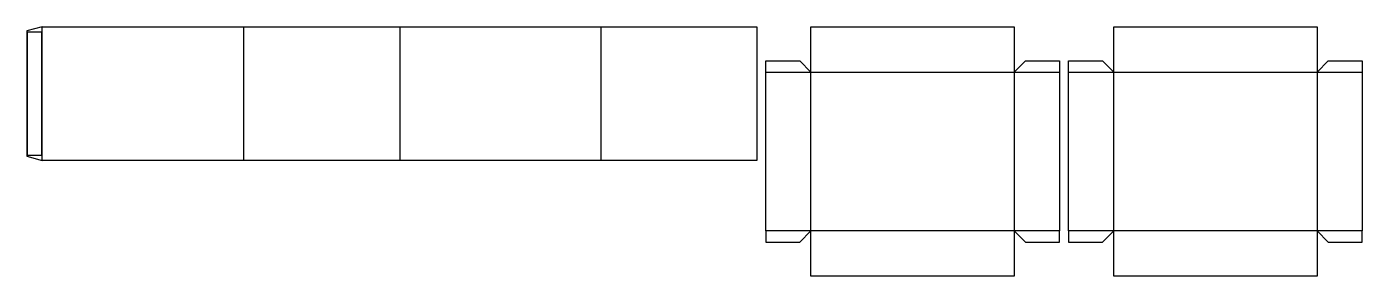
# Model space of a CAD drawing. Header units: millimetres. Extents: x 0 to 3000, y 0 to 560.
import ezdxf

# ---------------------------------------------------------------- set-up
doc = ezdxf.new("R2010")
doc.units = ezdxf.units.MM
for name, color, linetype in [('CREASE', 5, 'CONTINUOUS'), ('CUT', 1, 'CONTINUOUS'), ('GLUE', 2, 'CONTINUOUS')]:
    doc.layers.add(name, color=color, linetype=linetype)

msp = doc.modelspace()

# ---------------------------------------------------------------- linework, layer by layer
at = {"layer": 'CREASE'}
for p, q in [((35, 260), (35, 560)), ((486.6, 560), (486.6, 260)), ((838.2, 560), (838.2, 260)), ((1289.8, 560), (1289.8, 260)), ((1659.8, 458.4), (1761.4, 458.4)), ((1761.4, 458.4), (2218.2, 458.4)), ((1761.4, 101.6), (1761.4, 458.4)), ((2218.2, 458.4), (2218.2, 101.6)), ((2218.2, 458.4), (2319.8, 458.4)), ((2339.8, 458.4), (2441.4, 458.4)), ((2441.4, 458.4), (2898.2, 458.4)), ((2441.4, 101.6), (2441.4, 458.4)), ((2898.2, 458.4), (2898.2, 101.6)), ((2898.2, 458.4), (2999.8, 458.4)), ((1761.4, 101.6), (1659.8, 101.6)), ((2218.2, 101.6), (1761.4, 101.6)), ((2319.8, 101.6), (2218.2, 101.6)), ((2441.4, 101.6), (2339.8, 101.6)), ((2898.2, 101.6), (2441.4, 101.6)), ((2999.8, 101.6), (2898.2, 101.6))]:
    msp.add_line(p, q, dxfattribs=at)
at = {"layer": 'CUT'}
for p, q in [((35, 560), (0, 550.622)), ((0, 550.622), (0, 269.378)), ((35, 560), (486.6, 560)), ((486.6, 560), (838.2, 560)), ((838.2, 560), (1289.8, 560)), ((1289.8, 560), (1639.8, 560)), ((1639.8, 560), (1639.8, 260)), ((1761.4, 560), (2218.2, 560)), ((1761.4, 458.4), (1761.4, 560)), ((2218.2, 560), (2218.2, 458.4)), ((2441.4, 560), (2898.2, 560)), ((2441.4, 458.4), (2441.4, 560)), ((2898.2, 560), (2898.2, 458.4)), ((1659.8, 458.4), (1659.8, 483.4)), ((1659.8, 483.4), (1736.4, 483.4)), ((1736.4, 483.4), (1761.4, 458.4)), ((2218.2, 458.4), (2243.2, 483.4)), ((2243.2, 483.4), (2319.8, 483.4)), ((2319.8, 483.4), (2319.8, 458.4)), ((2339.8, 458.4), (2339.8, 483.4)), ((2339.8, 483.4), (2416.4, 483.4)), ((2416.4, 483.4), (2441.4, 458.4)), ((2898.2, 458.4), (2923.2, 483.4)), ((2923.2, 483.4), (2999.8, 483.4)), ((2999.8, 483.4), (2999.8, 458.4)), ((1659.8, 101.6), (1659.8, 458.4)), ((2319.8, 458.4), (2319.8, 101.6)), ((2339.8, 101.6), (2339.8, 458.4)), ((2999.8, 458.4), (2999.8, 101.6)), ((0, 269.378), (35, 260)), ((486.6, 260), (35, 260)), ((838.2, 260), (486.6, 260)), ((1289.8, 260), (838.2, 260)), ((1639.8, 260), (1289.8, 260)), ((1659.8, 101.6), (1659.8, 76.6)), ((1736.4, 76.6), (1761.4, 101.6)), ((1761.4, 0), (1761.4, 101.6)), ((2218.2, 101.6), (2218.2, 0)), ((2218.2, 101.6), (2243.2, 76.6)), ((2319.8, 76.6), (2319.8, 101.6)), ((2339.8, 101.6), (2339.8, 76.6)), ((2416.4, 76.6), (2441.4, 101.6)), ((2441.4, 0), (2441.4, 101.6)), ((2898.2, 101.6), (2898.2, 0)), ((2898.2, 101.6), (2923.2, 76.6)), ((2999.8, 76.6), (2999.8, 101.6)), ((1659.8, 76.6), (1736.4, 76.6)), ((2243.2, 76.6), (2319.8, 76.6)), ((2339.8, 76.6), (2416.4, 76.6)), ((2923.2, 76.6), (2999.8, 76.6)), ((2218.2, 0), (1761.4, 0)), ((2898.2, 0), (2441.4, 0))]:
    msp.add_line(p, q, dxfattribs=at)
at = {"layer": 'GLUE'}
for p, q in [((2, 548.622), (33, 548.622)), ((2, 271.378), (2, 548.622)), ((33, 548.622), (33, 271.378)), ((33, 271.378), (2, 271.378))]:
    msp.add_line(p, q, dxfattribs=at)

doc.saveas('drawing.dxf')
